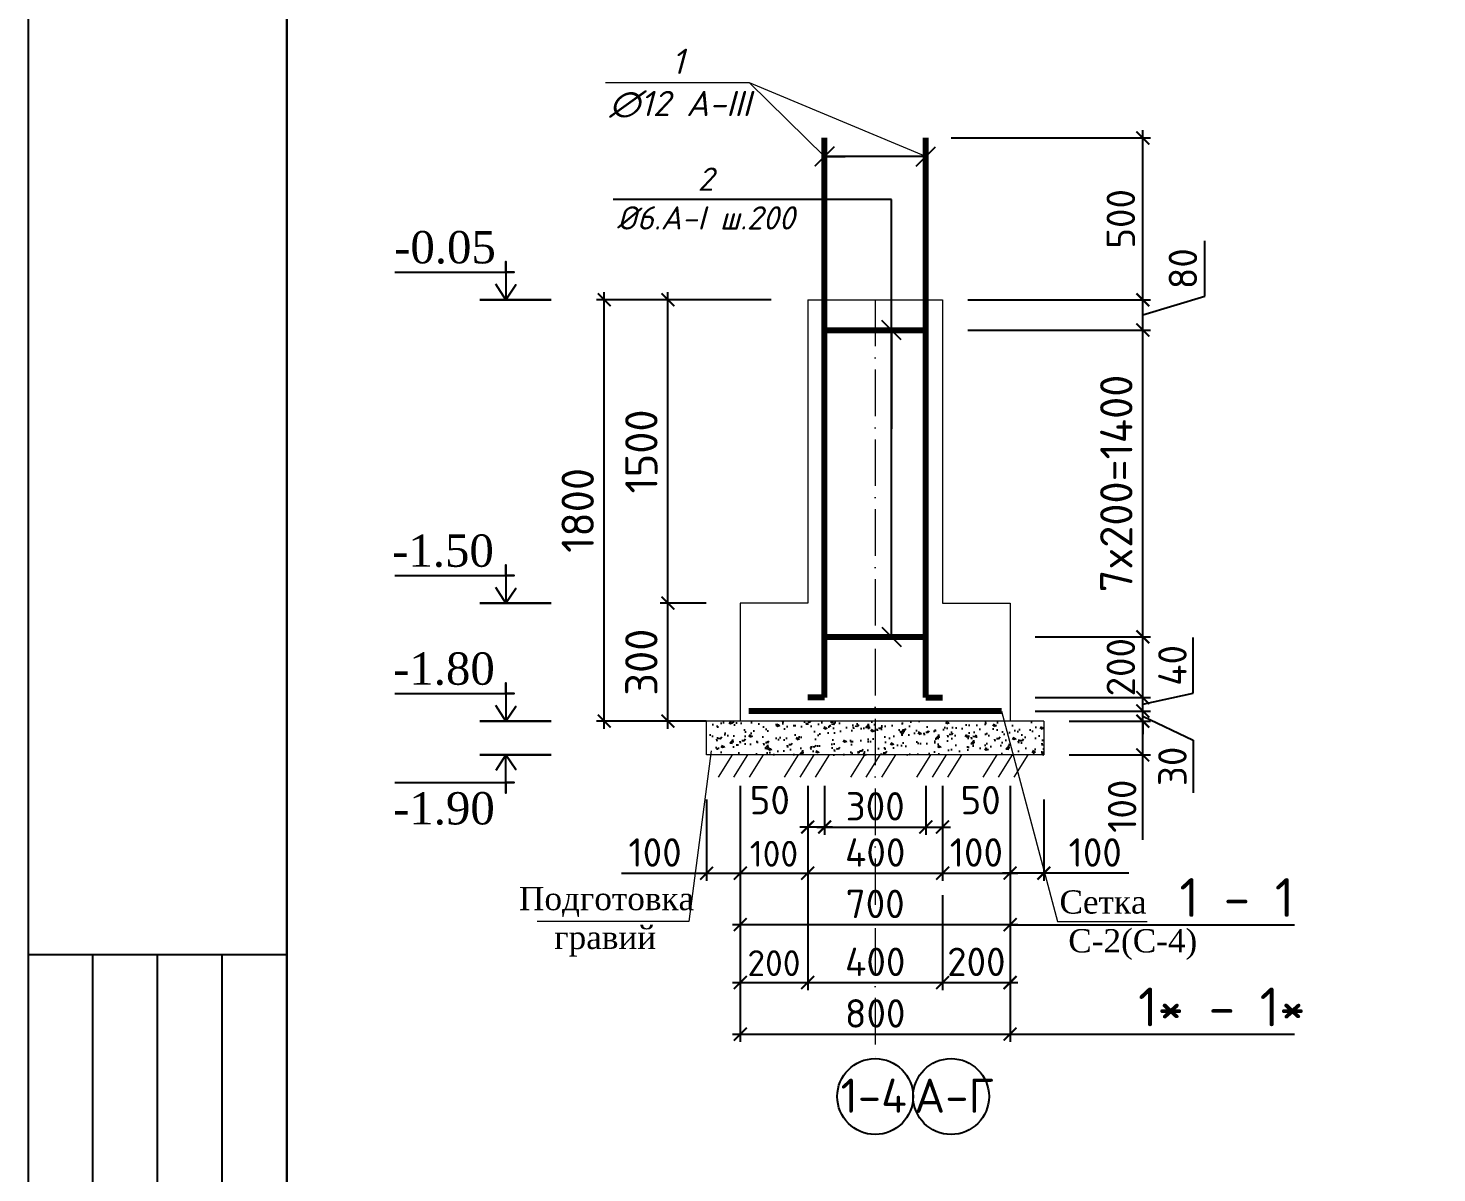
# Model space of a CAD drawing. Header units: millimetres. Extents: x 572274 to 2241483, y -888675 to -304135.
# Drawn here: x 1094937 to 1105828, y -631195 to -622341 of the extents above; entities that cross this region are included whole.
import ezdxf

# ---------------------------------------------------------------- set-up
doc = ezdxf.new("R2010")
doc.units = ezdxf.units.MM
doc.linetypes.add('ACAD_ISO02W100', pattern=[15, 12, -3])
doc.linetypes.add('ACAD_ISO10W100', pattern=[18, 12, -3, 0, -3])
doc.layers.add('Layer7', color=7, linetype='Continuous')
for name, color, linetype, lineweight in [('Линия', 7, 'Continuous', 0), ('Маналит', 252, 'Continuous', 15), ('план', 7, 'Continuous', 40), ('Размер', 150, 'Continuous', 5), ('Размерные линии', 5, 'Continuous', 9)]:
    doc.layers.add(name, color=color, linetype=linetype, lineweight=lineweight)
doc.styles.add('arial', font='arial.ttf', dxfattribs={"height": 300})
doc.styles.get("Standard").update_dxf_attribs({"font": 'isocpeur.ttf'})
doc.styles.add('WMF-Times New Roman0', font='times.ttf')
doc.styles.add('стиль1', font='isocpeui.ttf', dxfattribs={"height": 300})
doc.dimstyles.new('1', dxfattribs={"dimtxt": 250, "dimasz": 150, "dimexe": 100, "dimexo": 600, "dimgap": 100, "dimtad": 1, "dimdec": 0, "dimzin": 0, "dimdsep": 46, "dimtxsty": 'Standard', "dimblk": 'OBLIQUE', "dimcen": 100, "dimdle": 100, "dimadec": 0, "dimazin": 0, "dimtfac": 1, "dimtdec": 0, "dimtofl": 0, "dimtmove": 0, "dimatfit": 3, "dimldrblk": 'OBLIQUE', "dimfxl": 0.18, "dimtolj": 1, "dimtzin": 0, "dimarcsym": 1})
doc.dimstyles.new('Copy(2) of ISO-25', dxfattribs={"dimtxt": 300, "dimasz": 180, "dimexe": 60, "dimexo": 0, "dimgap": 80, "dimtad": 1, "dimtxsty": 'Standard', "dimblk": 'ARCHTICK', "dimcen": 150, "dimdle": 60, "dimazin": 0, "dimtfac": 1, "dimtmove": 0, "dimatfit": 3, "dimfxl": 60, "dimarcsym": 0})

# ---------------------------------------------------------------- blocks, each defined once
blk = doc.blocks.new('shtamp cheti azu')
blk.add_line((455458, 81217), (457458, 81217))
at = {"lineweight": 25, "ltscale": 100}
for p, q in [((455958, 74717), (455958, 81217)), ((456458, 74717), (456458, 81217)), ((456958, 74717), (456958, 81217)), ((457458, 76717), (455958, 76717)), ((456258, 66217), (456258, 74717)), ((456758, 66217), (456758, 74717)), ((457458, 74702), (455458, 74702)), ((457458, 72217), (456258, 72217)), ((457458, 68717), (456258, 68717)), ((457458, 66217), (456258, 66217))]:
    blk.add_line(p, q, dxfattribs=at)
at = {"color": 1, "linetype": 'ACAD_ISO02W100', "lineweight": 5, "ltscale": 70, "char_height": 250, "attachment_point": 1, "rotation": 90, "style": 'arial'}
for s, insert in [('{\\fArial|b0|i0|c204|p34;Согласовано:}', (455576, 76776)), ('{\\fArial|b0|i0|c204|p34;Взам. инв. N}', (456376, 72315)), ('{\\fArial|b0|i0|c204|p34;Подпись и дата}', (456376, 68815)), ('{\\fArial|b0|i0|c204|p34;Инв. N подл.}', (456376, 66315))]:
    blk.add_mtext(s, dxfattribs=dict(at, insert=insert))
blk = doc.blocks.new('_ArchTick')
at = {"color": 0, "linetype": 'ByBlock', "const_width": 0.15}
blk.add_lwpolyline([(-0.5, -0.5), (0.5, 0.5)], dxfattribs=at)
blk = doc.blocks.new('*D347')
at = {"layer": 'Defpoints', "color": 0, "lineweight": 25, "transparency": 16777216}
for p in [(1102985, -627701), (1103555, -627701), (1102985, -627962)]:
    blk.add_point(p, dxfattribs=at)
at = {"layer": 'Размер', "color": 0, "lineweight": -2, "transparency": 16777216}
for p, q in [((1103555, -628022), (1103555, -627641)), ((1102985, -627701), (1103615, -627701)), ((1102985, -627962), (1103615, -627962)), ((1103555, -628618), (1103555, -627962))]:
    blk.add_line(p, q, dxfattribs=at)
at = {"layer": 'Размер', "color": 0, "lineweight": -2, "transparency": 16777216, "xscale": 100, "yscale": 100, "zscale": 100}
for p, rotation in [((1103555, -627701), 90), ((1103555, -627962), 270)]:
    blk.add_blockref('_ArchTick', p, dxfattribs=dict(at, rotation=rotation))
at = {"layer": 'Размер', "color": 0, "transparency": 16777216, "insert": (1103395, -628359), "char_height": 220, "attachment_point": 5, "rotation": 90}
blk.add_mtext('100', dxfattribs=at)
blk = doc.blocks.new('*D348')
at = {"layer": 'Defpoints', "color": 0, "lineweight": 25, "transparency": 16777216}
for p in [(1102724, -627623), (1103555, -627623), (1102985, -627701)]:
    blk.add_point(p, dxfattribs=at)
at = {"layer": 'Размер', "color": 0, "lineweight": -2, "transparency": 16777216}
for p, q in [((1103555, -627623), (1103555, -627523)), ((1102724, -627623), (1103615, -627623)), ((1103555, -627701), (1103555, -627623)), ((1103555, -627701), (1103555, -627623)), ((1102985, -627701), (1103615, -627701)), ((1103555, -627662), (1103944, -627847)), ((1103555, -627701), (1103555, -627801)), ((1103944, -627847), (1103944, -628255))]:
    blk.add_line(p, q, dxfattribs=at)
at = {"layer": 'Размер', "color": 0, "lineweight": -2, "transparency": 16777216, "xscale": 100, "yscale": 100, "zscale": 100}
for p, rotation in [((1103555, -627623), 270), ((1103555, -627701), 90)]:
    blk.add_blockref('_ArchTick', p, dxfattribs=dict(at, rotation=rotation))
at = {"layer": 'Размер', "color": 0, "transparency": 16777216, "insert": (1103784, -628051), "char_height": 220, "attachment_point": 5, "rotation": 90}
blk.add_mtext('30', dxfattribs=at)
blk = doc.blocks.new('*D349')
at = {"layer": 'Defpoints', "color": 0, "lineweight": 25, "transparency": 16777216}
for p in [(1102724, -627519), (1103555, -627519), (1102724, -627623)]:
    blk.add_point(p, dxfattribs=at)
at = {"layer": 'Размер', "color": 0, "lineweight": -2, "transparency": 16777216}
for p, q in [((1103944, -627485), (1103944, -627055)), ((1102724, -627519), (1103615, -627519)), ((1103555, -627683), (1103555, -627459)), ((1103555, -627571), (1103944, -627485)), ((1102724, -627623), (1103615, -627623))]:
    blk.add_line(p, q, dxfattribs=at)
at = {"layer": 'Размер', "color": 0, "lineweight": -2, "transparency": 16777216, "xscale": 100, "yscale": 100, "zscale": 100}
for p, rotation in [((1103555, -627519), 90), ((1103555, -627623), 270)]:
    blk.add_blockref('_ArchTick', p, dxfattribs=dict(at, rotation=rotation))
at = {"layer": 'Размер', "color": 0, "transparency": 16777216, "insert": (1103784, -627270), "char_height": 220, "attachment_point": 5, "rotation": 90}
blk.add_mtext('40', dxfattribs=at)
blk = doc.blocks.new('*D350')
at = {"layer": 'Defpoints', "color": 0, "lineweight": 25, "transparency": 16777216}
for p in [(1102724, -627049), (1103555, -627049), (1102724, -627519)]:
    blk.add_point(p, dxfattribs=at)
at = {"layer": 'Размер', "color": 0, "lineweight": -2, "transparency": 16777216}
for p, q in [((1103555, -627579), (1103555, -626989)), ((1102724, -627049), (1103615, -627049)), ((1102724, -627519), (1103615, -627519))]:
    blk.add_line(p, q, dxfattribs=at)
at = {"layer": 'Размер', "color": 0, "lineweight": -2, "transparency": 16777216, "xscale": 100, "yscale": 100, "zscale": 100}
for p, rotation in [((1103555, -627049), 90), ((1103555, -627519), 270)]:
    blk.add_blockref('_ArchTick', p, dxfattribs=dict(at, rotation=rotation))
at = {"layer": 'Размер', "color": 0, "transparency": 16777216, "insert": (1103385, -627284), "char_height": 220, "attachment_point": 5, "rotation": 90}
blk.add_mtext('200', dxfattribs=at)
blk = doc.blocks.new('*D351')
at = {"layer": 'Defpoints', "color": 0, "lineweight": 25, "transparency": 16777216}
for p in [(1102203, -624676), (1103555, -624676), (1102724, -627049)]:
    blk.add_point(p, dxfattribs=at)
at = {"layer": 'Размер', "color": 0, "lineweight": -2, "transparency": 16777216}
for p, q in [((1102203, -624676), (1103615, -624676)), ((1103555, -627109), (1103555, -624616)), ((1102724, -627049), (1103615, -627049))]:
    blk.add_line(p, q, dxfattribs=at)
at = {"layer": 'Размер', "color": 0, "lineweight": -2, "transparency": 16777216, "xscale": 100, "yscale": 100, "zscale": 100}
for p, rotation in [((1103555, -624676), 90), ((1103555, -627049), 270)]:
    blk.add_blockref('_ArchTick', p, dxfattribs=dict(at, rotation=rotation))
at = {"layer": 'Размер', "color": 0, "transparency": 16777216, "insert": (1103350, -625863), "char_height": 250, "attachment_point": 5, "rotation": 90}
blk.add_mtext('7x200=1400', dxfattribs=at)
blk = doc.blocks.new('*D352')
at = {"layer": 'Defpoints', "color": 0, "lineweight": 25, "transparency": 16777216}
for p in [(1102203, -624442), (1103555, -624442), (1102203, -624676)]:
    blk.add_point(p, dxfattribs=at)
at = {"layer": 'Размер', "color": 0, "lineweight": -2, "transparency": 16777216}
for p, q in [((1104035, -624415), (1104035, -623987)), ((1103555, -624736), (1103555, -624382)), ((1102203, -624442), (1103615, -624442)), ((1103555, -624559), (1104035, -624415)), ((1102203, -624676), (1103615, -624676))]:
    blk.add_line(p, q, dxfattribs=at)
at = {"layer": 'Размер', "color": 0, "lineweight": -2, "transparency": 16777216, "xscale": 100, "yscale": 100, "zscale": 100}
for p, rotation in [((1103555, -624442), 90), ((1103555, -624676), 270)]:
    blk.add_blockref('_ArchTick', p, dxfattribs=dict(at, rotation=rotation))
at = {"layer": 'Размер', "color": 0, "transparency": 16777216, "insert": (1103865, -624201), "char_height": 220, "attachment_point": 5, "rotation": 90}
blk.add_mtext('80', dxfattribs=at)
blk = doc.blocks.new('*D353')
at = {"layer": 'Defpoints', "color": 0, "lineweight": 25, "transparency": 16777216}
for p in [(1102072, -623190), (1103555, -623190), (1102203, -624442)]:
    blk.add_point(p, dxfattribs=at)
at = {"layer": 'Размер', "color": 0, "lineweight": -2, "transparency": 16777216}
for p, q in [((1103555, -624502), (1103555, -623130)), ((1102072, -623190), (1103615, -623190)), ((1102203, -624442), (1103615, -624442))]:
    blk.add_line(p, q, dxfattribs=at)
at = {"layer": 'Размер', "color": 0, "lineweight": -2, "transparency": 16777216, "xscale": 100, "yscale": 100, "zscale": 100}
for p, rotation in [((1103555, -623190), 90), ((1103555, -624442), 270)]:
    blk.add_blockref('_ArchTick', p, dxfattribs=dict(at, rotation=rotation))
at = {"layer": 'Размер', "color": 0, "transparency": 16777216, "insert": (1103385, -623816), "char_height": 220, "attachment_point": 5, "rotation": 90}
blk.add_mtext('500', dxfattribs=at)
blk = doc.blocks.new('*D354')
at = {"layer": 'Defpoints', "color": 0, "lineweight": 25, "transparency": 16777216}
for p in [(1099883, -626788), (1100179, -626788), (1100179, -627701)]:
    blk.add_point(p, dxfattribs=at)
at = {"layer": 'Размер', "color": 0, "lineweight": -2, "transparency": 16777216}
for p, q in [((1099883, -627761), (1099883, -626728)), ((1100179, -626788), (1099823, -626788)), ((1100179, -627701), (1099823, -627701))]:
    blk.add_line(p, q, dxfattribs=at)
at = {"layer": 'Размер', "color": 0, "lineweight": -2, "transparency": 16777216, "xscale": 100, "yscale": 100, "zscale": 100}
for p, rotation in [((1099883, -626788), 90), ((1099883, -627701), 270)]:
    blk.add_blockref('_ArchTick', p, dxfattribs=dict(at, rotation=rotation))
at = {"layer": 'Размер', "color": 0, "transparency": 16777216, "insert": (1099678, -627245), "char_height": 250, "attachment_point": 5, "rotation": 90}
blk.add_mtext('300', dxfattribs=at)
blk = doc.blocks.new('*D355')
at = {"layer": 'Defpoints', "color": 0, "lineweight": 25, "transparency": 16777216}
for p in [(1099883, -624442), (1100682, -624442), (1100179, -626788)]:
    blk.add_point(p, dxfattribs=at)
at = {"layer": 'Размер', "color": 0, "lineweight": -2, "transparency": 16777216}
for p, q in [((1099883, -626848), (1099883, -624382)), ((1100682, -624442), (1099823, -624442)), ((1100179, -626788), (1099823, -626788))]:
    blk.add_line(p, q, dxfattribs=at)
at = {"layer": 'Размер', "color": 0, "lineweight": -2, "transparency": 16777216, "xscale": 100, "yscale": 100, "zscale": 100}
for p, rotation in [((1099883, -624442), 90), ((1099883, -626788), 270)]:
    blk.add_blockref('_ArchTick', p, dxfattribs=dict(at, rotation=rotation))
at = {"layer": 'Размер', "color": 0, "transparency": 16777216, "insert": (1099678, -625615), "char_height": 250, "attachment_point": 5, "rotation": 90}
blk.add_mtext('1500', dxfattribs=at)
blk = doc.blocks.new('_Oblique')
at = {"color": 0, "linetype": 'ByBlock', "lineweight": -2}
blk.add_line((-0.5, -0.5), (0.5, 0.5), dxfattribs=at)
blk = doc.blocks.new('*D356')
at = {"layer": 'Defpoints', "color": 0, "lineweight": 25, "transparency": 16777216}
for p in [(1100443, -628201), (1102529, -628201), (1102529, -629275)]:
    blk.add_point(p, dxfattribs=at)
at = {"layer": 'Размер', "color": 0, "lineweight": -2, "transparency": 16777216}
for p, q in [((1100443, -628201), (1100443, -629335)), ((1102529, -628201), (1102529, -629335)), ((1100383, -629275), (1102589, -629275))]:
    blk.add_line(p, q, dxfattribs=at)
at = {"layer": 'Размер', "color": 0, "lineweight": -2, "transparency": 16777216, "xscale": 100, "yscale": 100, "zscale": 100, "rotation": 180}
blk.add_blockref('_ArchTick', (1100443, -629275), dxfattribs=at)
at = {"layer": 'Размер', "color": 0, "lineweight": -2, "transparency": 16777216, "xscale": 100, "yscale": 100, "zscale": 100}
blk.add_blockref('_ArchTick', (1102529, -629275), dxfattribs=at)
at = {"layer": 'Размер', "color": 0, "transparency": 16777216, "insert": (1101486, -629115), "char_height": 220, "attachment_point": 5}
blk.add_mtext('700', dxfattribs=at)
blk = doc.blocks.new('*D357')
at = {"layer": 'Defpoints', "color": 0, "lineweight": 25, "transparency": 16777216}
for p in [(1100443, -628201), (1100964, -628520), (1100964, -628877)]:
    blk.add_point(p, dxfattribs=at)
at = {"layer": 'Размер', "color": 0, "lineweight": -2, "transparency": 16777216}
for p, q in [((1100443, -628201), (1100443, -628937)), ((1100964, -628520), (1100964, -628937)), ((1100383, -628877), (1101024, -628877))]:
    blk.add_line(p, q, dxfattribs=at)
at = {"layer": 'Размер', "color": 0, "lineweight": -2, "transparency": 16777216, "xscale": 100, "yscale": 100, "zscale": 100, "rotation": 180}
blk.add_blockref('_ArchTick', (1100443, -628877), dxfattribs=at)
at = {"layer": 'Размер', "color": 0, "lineweight": -2, "transparency": 16777216, "xscale": 100, "yscale": 100, "zscale": 100}
blk.add_blockref('_ArchTick', (1100964, -628877), dxfattribs=at)
at = {"layer": 'Размер', "color": 0, "transparency": 16777216, "insert": (1100703, -628727), "char_height": 220, "attachment_point": 5}
blk.add_mtext('{\\H0.9091x;100}', dxfattribs=at)
blk = doc.blocks.new('*D358')
at = {"layer": 'Defpoints', "color": 0, "lineweight": 25, "transparency": 16777216}
for p in [(1100964, -628520), (1102007, -628520), (1102007, -628877)]:
    blk.add_point(p, dxfattribs=at)
at = {"layer": 'Размер', "color": 0, "lineweight": -2, "transparency": 16777216}
for p, q in [((1100964, -628520), (1100964, -628937)), ((1102007, -628520), (1102007, -628937)), ((1100904, -628877), (1102067, -628877))]:
    blk.add_line(p, q, dxfattribs=at)
at = {"layer": 'Размер', "color": 0, "lineweight": -2, "transparency": 16777216, "xscale": 100, "yscale": 100, "zscale": 100, "rotation": 180}
blk.add_blockref('_ArchTick', (1100964, -628877), dxfattribs=at)
at = {"layer": 'Размер', "color": 0, "lineweight": -2, "transparency": 16777216, "xscale": 100, "yscale": 100, "zscale": 100}
blk.add_blockref('_ArchTick', (1102007, -628877), dxfattribs=at)
at = {"layer": 'Размер', "color": 0, "transparency": 16777216, "insert": (1101486, -628717), "char_height": 220, "attachment_point": 5}
blk.add_mtext('400', dxfattribs=at)
blk = doc.blocks.new('*D359')
at = {"layer": 'Defpoints', "color": 0, "lineweight": 25, "transparency": 16777216}
for p in [(1102007, -628201), (1102529, -628201), (1102529, -628877)]:
    blk.add_point(p, dxfattribs=at)
at = {"layer": 'Размер', "color": 0, "lineweight": -2, "transparency": 16777216}
for p, q in [((1102007, -628201), (1102007, -628937)), ((1102529, -628201), (1102529, -628937)), ((1101947, -628877), (1102589, -628877))]:
    blk.add_line(p, q, dxfattribs=at)
at = {"layer": 'Размер', "color": 0, "lineweight": -2, "transparency": 16777216, "xscale": 100, "yscale": 100, "zscale": 100, "rotation": 180}
blk.add_blockref('_ArchTick', (1102007, -628877), dxfattribs=at)
at = {"layer": 'Размер', "color": 0, "lineweight": -2, "transparency": 16777216, "xscale": 100, "yscale": 100, "zscale": 100}
blk.add_blockref('_ArchTick', (1102529, -628877), dxfattribs=at)
at = {"layer": 'Размер', "color": 0, "transparency": 16777216, "insert": (1102268, -628717), "char_height": 220, "attachment_point": 5}
blk.add_mtext('100', dxfattribs=at)
blk = doc.blocks.new('*D360')
at = {"layer": 'Defpoints', "color": 0, "lineweight": 25, "transparency": 16777216}
for p in [(1101095, -628201), (1101877, -628201), (1101877, -628520)]:
    blk.add_point(p, dxfattribs=at)
at = {"layer": 'Размер', "color": 0, "lineweight": -2, "transparency": 16777216}
for p, q in [((1101095, -628201), (1101095, -628580)), ((1101877, -628201), (1101877, -628580)), ((1101035, -628520), (1101937, -628520))]:
    blk.add_line(p, q, dxfattribs=at)
at = {"layer": 'Размер', "color": 0, "lineweight": -2, "transparency": 16777216, "xscale": 100, "yscale": 100, "zscale": 100, "rotation": 180}
blk.add_blockref('_ArchTick', (1101095, -628520), dxfattribs=at)
at = {"layer": 'Размер', "color": 0, "lineweight": -2, "transparency": 16777216, "xscale": 100, "yscale": 100, "zscale": 100}
blk.add_blockref('_ArchTick', (1101877, -628520), dxfattribs=at)
at = {"layer": 'Размер', "color": 0, "transparency": 16777216, "insert": (1101486, -628360), "char_height": 220, "attachment_point": 5}
blk.add_mtext('300', dxfattribs=at)
blk = doc.blocks.new('*D361')
at = {"layer": 'Defpoints', "color": 0, "lineweight": 25, "transparency": 16777216}
for p in [(1101877, -628201), (1102007, -628201), (1102007, -628520)]:
    blk.add_point(p, dxfattribs=at)
at = {"layer": 'Размер', "color": 0, "lineweight": -2, "transparency": 16777216}
for p, q in [((1101877, -628201), (1101877, -628580)), ((1102007, -628201), (1102007, -628580)), ((1101817, -628520), (1102067, -628520))]:
    blk.add_line(p, q, dxfattribs=at)
at = {"layer": 'Размер', "color": 0, "lineweight": -2, "transparency": 16777216, "xscale": 100, "yscale": 100, "zscale": 100, "rotation": 180}
blk.add_blockref('_ArchTick', (1101877, -628520), dxfattribs=at)
at = {"layer": 'Размер', "color": 0, "lineweight": -2, "transparency": 16777216, "xscale": 100, "yscale": 100, "zscale": 100}
blk.add_blockref('_ArchTick', (1102007, -628520), dxfattribs=at)
at = {"layer": 'Размер', "color": 0, "transparency": 16777216, "insert": (1102301, -628312), "char_height": 220, "attachment_point": 5}
blk.add_mtext('50', dxfattribs=at)
blk = doc.blocks.new('*D362')
at = {"layer": 'Defpoints', "color": 0, "lineweight": 25, "transparency": 16777216}
for p in [(1099391, -624442), (1099834, -624442), (1099834, -627701)]:
    blk.add_point(p, dxfattribs=at)
at = {"layer": 'Размер', "color": 0, "lineweight": -2, "transparency": 16777216}
for p, q in [((1099391, -627761), (1099391, -624382)), ((1099834, -624442), (1099331, -624442)), ((1099834, -627701), (1099331, -627701))]:
    blk.add_line(p, q, dxfattribs=at)
at = {"layer": 'Размер', "color": 0, "lineweight": -2, "transparency": 16777216, "xscale": 100, "yscale": 100, "zscale": 100}
for p, rotation in [((1099391, -624442), 90), ((1099391, -627701), 270)]:
    blk.add_blockref('_ArchTick', p, dxfattribs=dict(at, rotation=rotation))
at = {"layer": 'Размер', "color": 0, "transparency": 16777216, "insert": (1099186, -626071), "char_height": 250, "attachment_point": 5, "rotation": 90}
blk.add_mtext('1800', dxfattribs=at)
blk = doc.blocks.new('*D363')
at = {"layer": 'Defpoints', "color": 0, "lineweight": 25, "transparency": 16777216}
for p in [(1100443, -628201), (1100182, -628306), (1100443, -628877)]:
    blk.add_point(p, dxfattribs=at)
at = {"layer": 'Размер', "color": 0, "lineweight": -2, "transparency": 16777216}
for p, q in [((1100443, -628201), (1100443, -628937)), ((1100182, -628306), (1100182, -628937)), ((1099525, -628877), (1100182, -628877)), ((1100122, -628877), (1100503, -628877))]:
    blk.add_line(p, q, dxfattribs=at)
at = {"layer": 'Размер', "color": 0, "lineweight": -2, "transparency": 16777216, "xscale": 100, "yscale": 100, "zscale": 100, "rotation": 180}
blk.add_blockref('_ArchTick', (1100182, -628877), dxfattribs=at)
at = {"layer": 'Размер', "color": 0, "lineweight": -2, "transparency": 16777216, "xscale": 100, "yscale": 100, "zscale": 100}
blk.add_blockref('_ArchTick', (1100443, -628877), dxfattribs=at)
at = {"layer": 'Размер', "color": 0, "transparency": 16777216, "insert": (1099784, -628717), "char_height": 220, "attachment_point": 5}
blk.add_mtext('100', dxfattribs=at)
blk = doc.blocks.new('*D364')
at = {"layer": 'Defpoints', "color": 0, "lineweight": 25, "transparency": 16777216}
for p in [(1102529, -628306), (1102790, -628306), (1102529, -628877)]:
    blk.add_point(p, dxfattribs=at)
at = {"layer": 'Размер', "color": 0, "lineweight": -2, "transparency": 16777216}
for p, q in [((1102529, -628306), (1102529, -628937)), ((1102790, -628306), (1102790, -628937)), ((1102850, -628877), (1102469, -628877)), ((1103446, -628877), (1102790, -628877))]:
    blk.add_line(p, q, dxfattribs=at)
at = {"layer": 'Размер', "color": 0, "lineweight": -2, "transparency": 16777216, "xscale": 100, "yscale": 100, "zscale": 100, "rotation": 180}
blk.add_blockref('_ArchTick', (1102529, -628877), dxfattribs=at)
at = {"layer": 'Размер', "color": 0, "lineweight": -2, "transparency": 16777216, "xscale": 100, "yscale": 100, "zscale": 100}
blk.add_blockref('_ArchTick', (1102790, -628877), dxfattribs=at)
at = {"layer": 'Размер', "color": 0, "transparency": 16777216, "insert": (1103187, -628717), "char_height": 220, "attachment_point": 5}
blk.add_mtext('100', dxfattribs=at)
blk = doc.blocks.new('*D949')
at = {"layer": 'Defpoints', "color": 0, "lineweight": 25, "transparency": 16777216}
for p in [(1100443, -629048), (1102529, -629047), (1102529, -630122)]:
    blk.add_point(p, dxfattribs=at)
at = {"layer": 'Размер', "color": 0, "lineweight": -2, "transparency": 16777216}
for p, q in [((1100443, -629048), (1100443, -630182)), ((1102529, -629047), (1102529, -630182)), ((1100383, -630122), (1102589, -630122))]:
    blk.add_line(p, q, dxfattribs=at)
at = {"layer": 'Размер', "color": 0, "lineweight": -2, "transparency": 16777216, "xscale": 100, "yscale": 100, "zscale": 100, "rotation": 180}
blk.add_blockref('_ArchTick', (1100443, -630122), dxfattribs=at)
at = {"layer": 'Размер', "color": 0, "lineweight": -2, "transparency": 16777216, "xscale": 100, "yscale": 100, "zscale": 100}
blk.add_blockref('_ArchTick', (1102529, -630122), dxfattribs=at)
at = {"layer": 'Размер', "color": 0, "transparency": 16777216, "insert": (1101486, -629962), "char_height": 220, "attachment_point": 5}
blk.add_mtext('800', dxfattribs=at)
blk = doc.blocks.new('*D950')
at = {"layer": 'Defpoints', "color": 0, "lineweight": 25, "transparency": 16777216}
for p in [(1100443, -629048), (1100964, -629135), (1100964, -629723)]:
    blk.add_point(p, dxfattribs=at)
at = {"layer": 'Размер', "color": 0, "lineweight": -2, "transparency": 16777216}
for p, q in [((1100443, -629048), (1100443, -629783)), ((1100964, -629135), (1100964, -629783)), ((1100383, -629723), (1101024, -629723))]:
    blk.add_line(p, q, dxfattribs=at)
at = {"layer": 'Размер', "color": 0, "lineweight": -2, "transparency": 16777216, "xscale": 100, "yscale": 100, "zscale": 100, "rotation": 180}
blk.add_blockref('_ArchTick', (1100443, -629723), dxfattribs=at)
at = {"layer": 'Размер', "color": 0, "lineweight": -2, "transparency": 16777216, "xscale": 100, "yscale": 100, "zscale": 100}
blk.add_blockref('_ArchTick', (1100964, -629723), dxfattribs=at)
at = {"layer": 'Размер', "color": 0, "transparency": 16777216, "insert": (1100703, -629573), "char_height": 220, "attachment_point": 5}
blk.add_mtext('{\\H0.9091x;200}', dxfattribs=at)
blk = doc.blocks.new('*D951')
at = {"layer": 'Defpoints', "color": 0, "lineweight": 25, "transparency": 16777216}
for p in [(1100964, -628937), (1102007, -629047), (1102007, -629723)]:
    blk.add_point(p, dxfattribs=at)
at = {"layer": 'Размер', "color": 0, "lineweight": -2, "transparency": 16777216}
for p, q in [((1100964, -628937), (1100964, -629783)), ((1102007, -629047), (1102007, -629783)), ((1100904, -629723), (1102067, -629723))]:
    blk.add_line(p, q, dxfattribs=at)
at = {"layer": 'Размер', "color": 0, "lineweight": -2, "transparency": 16777216, "xscale": 100, "yscale": 100, "zscale": 100, "rotation": 180}
blk.add_blockref('_ArchTick', (1100964, -629723), dxfattribs=at)
at = {"layer": 'Размер', "color": 0, "lineweight": -2, "transparency": 16777216, "xscale": 100, "yscale": 100, "zscale": 100}
blk.add_blockref('_ArchTick', (1102007, -629723), dxfattribs=at)
at = {"layer": 'Размер', "color": 0, "transparency": 16777216, "insert": (1101486, -629563), "char_height": 220, "attachment_point": 5}
blk.add_mtext('400', dxfattribs=at)
blk = doc.blocks.new('*D952')
at = {"layer": 'Defpoints', "color": 0, "lineweight": 25, "transparency": 16777216}
for p in [(1102007, -629047), (1102529, -629048), (1102529, -629723)]:
    blk.add_point(p, dxfattribs=at)
at = {"layer": 'Размер', "color": 0, "lineweight": -2, "transparency": 16777216}
for p, q in [((1102007, -629047), (1102007, -629783)), ((1102529, -629048), (1102529, -629783)), ((1101947, -629723), (1102589, -629723))]:
    blk.add_line(p, q, dxfattribs=at)
at = {"layer": 'Размер', "color": 0, "lineweight": -2, "transparency": 16777216, "xscale": 100, "yscale": 100, "zscale": 100, "rotation": 180}
blk.add_blockref('_ArchTick', (1102007, -629723), dxfattribs=at)
at = {"layer": 'Размер', "color": 0, "lineweight": -2, "transparency": 16777216, "xscale": 100, "yscale": 100, "zscale": 100}
blk.add_blockref('_ArchTick', (1102529, -629723), dxfattribs=at)
at = {"layer": 'Размер', "color": 0, "transparency": 16777216, "insert": (1102268, -629563), "char_height": 220, "attachment_point": 5}
blk.add_mtext('200', dxfattribs=at)
blk = doc.blocks.new('*D1298')
at = {"layer": 'Defpoints', "color": 0, "lineweight": 25, "transparency": 16777216}
for p in [(1100964, -628201), (1101095, -628201), (1100964, -628520)]:
    blk.add_point(p, dxfattribs=at)
at = {"layer": 'Размер', "color": 0, "lineweight": -2, "transparency": 16777216}
for p, q in [((1100964, -628201), (1100964, -628580)), ((1101095, -628201), (1101095, -628580)), ((1101155, -628520), (1100904, -628520))]:
    blk.add_line(p, q, dxfattribs=at)
at = {"layer": 'Размер', "color": 0, "lineweight": -2, "transparency": 16777216, "xscale": 100, "yscale": 100, "zscale": 100, "rotation": 180}
blk.add_blockref('_ArchTick', (1100964, -628520), dxfattribs=at)
at = {"layer": 'Размер', "color": 0, "lineweight": -2, "transparency": 16777216, "xscale": 100, "yscale": 100, "zscale": 100}
blk.add_blockref('_ArchTick', (1101095, -628520), dxfattribs=at)
at = {"layer": 'Размер', "color": 0, "transparency": 16777216, "insert": (1100671, -628312), "char_height": 220, "attachment_point": 5}
blk.add_mtext('50', dxfattribs=at)

msp = doc.modelspace()

# ---------------------------------------------------------------- hatches: boundary and pattern name
at = {"lineweight": 25}
h = msp.add_hatch(dxfattribs=at)
h.set_pattern_fill('AR-CONC', color=256, style=0)
h.set_pattern_definition([(50, (-1804941.92, 2231085.23), (182.184669, -15.9390855), [19.05, -209.55]), (355, (-1804941.92, 2231085.23), (-35.242826, 191.056643), [15.24, -167.64]), (100.451, (-1804926.74, 2231083.9), (146.942502, 175.116688), [16.19, -178.09]), (46.1842, (-1804941.92, 2231136.03), (271.079041, -42.042328), [28.575, -314.325]), (96.6356, (-1804919.33, 2231132.53), (237.404234, 247.425556), [24.285, -267.135]), (351.184, (-1804941.92, 2231136.03), (237.404606, 247.425118), [22.86, -251.46]), (21, (-1804916.52, 2231123.33), (151.61488, -102.2655185), [19.05, -209.55]), (326, (-1804916.52, 2231123.33), (61.802028, 184.187966), [15.24, -167.64]), (71.4514, (-1804903.89, 2231114.8), (213.416491, 81.922858), [16.19, -178.09]), (37.5, (-1804941.924, 2231085.23), (3.0886033, 84.5550389), [0, -165.608, 0, -170.18, 0, -168.275]), (7.5, (-1804941.92, 2231085.23), (66.8196625, 100.1805748), [0, -97.028, 0, -161.798, 0, -64.135]), (327.5, (-1804998.566, 2231085.23), (135.5905952, -5.728744), [0, -63.5, 0, -198.12, 0, -262.89]), (317.5, (-1805023.97, 2231085.23), (148.1291814, 25.426491), [0, -82.55, 0, -131.572, 0, -186.69])])
h.paths.add_polyline_path([(1100181.939, -627701.072), (1100181.939, -627961.835), (1102789.565, -627961.835), (1102789.565, -627701.072)])

# ---------------------------------------------------------------- linework, layer by layer
for p, q in [((1102528.802, -629275.482), (1104728.802, -629275.482)), ((1102528.802, -630121.983), (1104728.802, -630121.983))]:
    msp.add_line(p, q, dxfattribs=at)
at = {"lineweight": 25, "ltscale": 100}
msp.add_lwpolyline([(1094937.102, -645007.415), (1136937.102, -645007.415), (1136937.102, -615307.415), (1094937.102, -615307.415)], close=True, dxfattribs=at)
at = {"color": 1, "lineweight": 30}
msp.add_lwpolyline([(1096937.102, -644507.415), (1136437.102, -644507.415), (1136437.102, -615807.415), (1096937.102, -615807.415)], close=True, dxfattribs=at)
at = {"color": 7}
for points in [[(1097771.279, -624227.105), (1098695.579, -624227.105), (1098630.533, -624227.105), (1098630.533, -624144.823), (1098630.533, -624441.539), (1098708.48, -624327.332), (1098630.533, -624441.539), (1098552.586, -624320.559)], [(1097771.279, -626573.969), (1098695.579, -626573.969), (1098630.533, -626573.969), (1098630.533, -626491.686), (1098630.533, -626788.403), (1098708.48, -626674.196), (1098630.533, -626788.403), (1098552.586, -626667.422)], [(1097771.279, -627486.638), (1098695.579, -627486.638), (1098630.533, -627486.638), (1098630.533, -627404.356), (1098630.533, -627701.072), (1098708.48, -627586.865), (1098630.533, -627701.072), (1098552.586, -627580.091)], [(1097771.279, -628176.269), (1098695.579, -628176.269), (1098630.533, -628176.269), (1098630.533, -628258.551), (1098630.533, -627961.835), (1098708.48, -628076.042), (1098630.533, -627961.835), (1098552.586, -628082.816)]]:
    msp.add_lwpolyline(points, dxfattribs=at)
at = {"layer": 'Layer7'}
for centre in [(1101485.752, -630604.735), (1102072.468, -630604.735)]:
    msp.add_circle(centre, 293.358, dxfattribs=at)
at = {"layer": 'Линия', "linetype": 'ACAD_ISO10W100', "ltscale": 30}
msp.add_line((1101485.752, -624441.539), (1101485.752, -630311.377), dxfattribs=at)
at = {"layer": 'Маналит', "color": 0, "lineweight": 30, "ltscale": 5}
for p, q in [((1098429.112, -624441.539), (1098979.719, -624441.539)), ((1098429.112, -626788.403), (1098979.719, -626788.403)), ((1098429.112, -627701.072), (1098979.719, -627701.072)), ((1098429.112, -627961.835), (1098979.719, -627961.835))]:
    msp.add_line(p, q, dxfattribs=at)
at = {"layer": 'план', "lineweight": 80}
for p, q in [((1101094.608, -627518.538), (1101094.608, -623189.879)), ((1101876.896, -627518.538), (1101876.896, -623189.879)), ((1101094.608, -624676.226), (1101876.896, -624676.226)), ((1101094.608, -627049.166), (1101876.896, -627049.166)), ((1101094.608, -627518.538), (1100964.227, -627518.538)), ((1101876.896, -627518.538), (1102007.277, -627518.538)), ((1102463.612, -627622.843), (1100507.892, -627622.843))]:
    msp.add_line(p, q, dxfattribs=at)
at = {"layer": 'план', "lineweight": 0}
for p, q in [((1100964.227, -624441.539), (1102007.277, -624441.539)), ((1100964.227, -624441.539), (1100964.227, -626788.403)), ((1102007.277, -624441.539), (1102007.277, -626788.403)), ((1100964.227, -626788.403), (1100442.701, -626788.403)), ((1100442.701, -626788.403), (1100442.701, -627701.072)), ((1102007.277, -626788.403), (1102528.802, -626788.403)), ((1102528.802, -626788.403), (1102528.802, -627701.072)), ((1102789.565, -627701.072), (1100181.939, -627701.072)), ((1100181.939, -627961.835), (1100181.939, -627701.072)), ((1102789.565, -627701.072), (1102789.565, -627961.835)), ((1102789.565, -627961.835), (1100181.939, -627961.835))]:
    msp.add_line(p, q, dxfattribs=at)
at = {"layer": 'Размер', "color": 0}
for p, q in [((1100379.245, -627961.835), (1100271.028, -628135.148)), ((1100499.245, -627961.835), (1100391.028, -628135.148)), ((1100619.245, -627961.835), (1100511.028, -628135.148)), ((1100890.746, -627961.835), (1100782.529, -628135.148)), ((1101010.746, -627961.835), (1100902.529, -628135.148)), ((1101130.746, -627961.835), (1101022.529, -628135.148)), ((1101402.247, -627961.835), (1101294.03, -628135.148)), ((1101522.247, -627961.835), (1101414.03, -628135.148)), ((1101642.247, -627961.835), (1101534.03, -628135.148)), ((1101913.748, -627961.835), (1101805.531, -628135.148)), ((1102033.748, -627961.835), (1101925.531, -628135.148)), ((1102153.748, -627961.835), (1102045.531, -628135.148)), ((1102425.249, -627961.835), (1102317.031, -628135.148)), ((1102545.249, -627961.835), (1102437.031, -628135.148)), ((1102665.249, -627961.835), (1102557.031, -628135.148))]:
    msp.add_line(p, q, dxfattribs=at)
at = {"layer": 'Размер'}
for points in [[(1102463.612, -627622.843), (1102896.284, -629249.996), (1103588.106, -629249.996)], [(1100218.983, -627929.891), (1100046.226, -629249.996), (1098871.6, -629249.996)]]:
    msp.add_lwpolyline(points, dxfattribs=at)
at = {"layer": 'Размерные линии', "lineweight": 0}
for p, q in [((1100513.616, -622763.108), (1099400.518, -622763.108)), ((1101169.634, -623257.928), (1101019.582, -623408.776))]:
    msp.add_line(p, q, dxfattribs=at)
msp.add_lwpolyline([(1101876.896, -623333.352), (1100513.616, -622763.108), (1101094.608, -623333.352)], dxfattribs=at)

# ---------------------------------------------------------------- block references
msp.add_blockref('shtamp cheti azu', (639479.535, -710723.918))

# ---------------------------------------------------------------- texts
for s, height, p in [('1 - 1', 300, (1103838.802, -629215.482)), ('1* - 1*', 300, (1103518.802, -630061.983)), ('1-4', 265.0884, (1101218.481, -630730.957)), ('А-Г', 265.0884, (1101788.481, -630730.957))]:
    msp.add_text(s, height=height).set_placement(p)
at = {"layer": 'Линия', "style": 'стиль1'}
for s, insert, char_height, width, attachment_point in [('\\pi550.29;1\\P\\pi69.282;∅12 А-III ', (1099360.675, -622499.588), 195.57196, 1171.54001, 1), ('2\\P%%C6.А-I ш.200', (1100174.852, -623418.403), 180, 1671.44462, 2)]:
    msp.add_mtext(s, dxfattribs=dict(at, insert=insert, char_height=char_height, width=width, attachment_point=attachment_point))
at = {"layer": 'план', "color": 7, "linetype": 'Continuous', "lineweight": 0, "char_height": 250, "width": 851.64143, "attachment_point": 3, "style": 'WMF-Times New Roman0'}
for s, insert in [('-0.05', (1098553.191, -623910.071)), ('{\\fTimes New Roman|b0|i0|c238|p18;-1.}5{\\fTimes New Roman|b0|i0|c238|p18;0}', (1098537.427, -626256.934)), ('{\\fTimes New Roman|b0|i0|c238|p18;-1.}8{\\fTimes New Roman|b0|i0|c238|p18;0}', (1098544.85, -627169.603)), ('{\\fTimes New Roman|b0|i0|c238|p18;-1.}9{\\fTimes New Roman|b0|i0|c238|p18;0}', (1098544.85, -628250.006))]:
    msp.add_mtext(s, dxfattribs=dict(at, insert=insert))
at = {"layer": 'Размер', "char_height": 180, "attachment_point": 1, "style": 'WMF-Times New Roman0'}
for s, insert, width in [('Подготовка\\P    гравий', (1098732.349, -628983.438), 3878.27187), ('Сетка \\P С{\\fTimes New Roman|b0|i0|c238|p18;-2}(С-4)', (1102910.789, -629009.879), 1174.74162)]:
    msp.add_mtext(s, dxfattribs=dict(at, insert=insert, width=width))

# ---------------------------------------------------------------- dimensions: what is measured, and where the dimension line sits
at = {"layer": 'Размер'}
for base, p1, p2, text, override, picture, middle in [((1103555.344, -623189.879), (1102202.849, -624441.539), (1102072.468, -623189.879), '500', {"dimtxt": 220, "dimasz": 100, "dimgap": 60, "dimtmove": 1}, '*D353', (1103385.344, -623815.709)), ((1103555.344, -624441.539), (1102202.849, -624676.226), (1102202.849, -624441.539), '80', {"dimtxt": 220, "dimasz": 100, "dimgap": 60, "dimtmove": 1}, '*D352', (1103865.344, -624354.883)), ((1099390.781, -624441.539), (1099834.297, -627701.072), (1099834.297, -624441.539), '1800', {"dimtxt": 250, "dimasz": 100, "dimtmove": 1}, '*D362', (1099185.781, -626071.306)), ((1103555.344, -624676.226), (1102724.374, -627049.166), (1102202.849, -624676.226), '7x200=1400', {"dimtxt": 250, "dimasz": 100, "dimgap": 80, "dimtmove": 1}, '*D351', (1103350.344, -625862.696))]:
    dim = msp.add_linear_dim(base=base, p1=p1, p2=p2, angle=90, text=text, dimstyle='Copy(2) of ISO-25', override=override, dxfattribs=at)
    dim.commit()
    dim.dimension.update_dxf_attribs({"geometry": picture, "text_midpoint": middle})
for base, p1, p2, angle, text, override, picture, middle in [((1099883.19, -624441.539), (1100179.44, -626788.403), (1100682.227, -624441.539), 90, '1500', {"dimtxt": 250, "dimasz": 100, "dimtmove": 1}, '*D355', (1099883.19, -625614.971)), ((1099883.19, -626788.403), (1100179.44, -627701.072), (1100179.44, -626788.403), 90, '300', {"dimtxt": 250, "dimasz": 100, "dimtmove": 1}, '*D354', (1099883.19, -627244.738)), ((1103555.344, -627049.166), (1102724.374, -627518.538), (1102724.374, -627049.166), 90, '200', {"dimtxt": 220, "dimasz": 100, "dimgap": 60, "dimtmove": 1}, '*D350', (1103555.344, -627283.852)), ((1103555.344, -627518.538), (1102724.374, -627622.843), (1102724.374, -627518.538), 90, '40', {"dimtxt": 220, "dimasz": 100, "dimgap": 50, "dimtmove": 1}, '*D349', (1103944.281, -627435.36)), ((1103555.344, -627622.843), (1102985.137, -627701.072), (1102724.374, -627622.843), 90, '30', {"dimtxt": 220, "dimasz": 100, "dimgap": 50, "dimtmove": 1}, '*D348', (1103944.281, -627897.281)), ((1103555.344, -627701.072), (1102985.137, -627961.835), (1102985.137, -627701.072), 90, '100', {"dimtxt": 220, "dimasz": 100, "dimgap": 50, "dimtmove": 1}, '*D347', (1103555.344, -628359.303)), ((1100964.227, -628520.284), (1101094.608, -628200.725), (1100964.227, -628201.051), 180, '50', {"dimtxt": 220, "dimasz": 100, "dimgap": 50, "dimtmove": 1}, '*D1298', (1100670.841, -628472.498)), ((1102528.802, -628876.601), (1102789.565, -628306.395), (1102528.802, -628306.395), 180, '100', {"dimtxt": 220, "dimasz": 100, "dimgap": 50, "dimtmove": 1}, '*D364', (1103187.033, -628876.601))]:
    dim = msp.add_linear_dim(base=base, p1=p1, p2=p2, angle=angle, text=text, dimstyle='Copy(2) of ISO-25', override=override, dxfattribs=at)
    dim.commit()
    dim.dimension.update_dxf_attribs({"geometry": picture, "text_midpoint": middle, "dimtype": 160})
for base, p1, p2, text, picture, middle in [((1102007.277, -628520.284), (1101876.896, -628200.725), (1102007.277, -628201.051), '50', '*D361', (1102300.663, -628472.498)), ((1100442.701, -628876.601), (1100181.939, -628306.395), (1100442.701, -628201.051), '100', '*D363', (1099784.471, -628876.601)), ((1100964.227, -628876.601), (1100442.701, -628201.051), (1100964.227, -628520.284), '{\\H0.9091x;100}', '*D357', (1100703.464, -628876.601)), ((1102528.802, -628876.601), (1102007.277, -628200.725), (1102528.802, -628201.051), '100', '*D359', (1102268.04, -628876.601)), ((1100964.227, -629723.101), (1100442.701, -629047.551), (1100964.227, -629134.661), '{\\H0.9091x;200}', '*D950', (1100703.464, -629723.101)), ((1102528.802, -629723.101), (1102007.277, -629047.226), (1102528.802, -629047.551), '200', '*D952', (1102268.04, -629723.101))]:
    dim = msp.add_linear_dim(base=base, p1=p1, p2=p2, text=text, dimstyle='Copy(2) of ISO-25', override={"dimtxt": 220, "dimasz": 100, "dimgap": 50, "dimtmove": 1}, dxfattribs=at)
    dim.commit()
    dim.dimension.update_dxf_attribs({"geometry": picture, "text_midpoint": middle, "dimtype": 160})
for base, p1, p2, text, picture, middle in [((1102528.802, -629275.482), (1100442.701, -628201.051), (1102528.802, -628200.725), '700', '*D356', (1101485.752, -629115.482)), ((1101876.896, -628520.284), (1101094.608, -628200.725), (1101876.896, -628200.725), '300', '*D360', (1101485.752, -628360.284)), ((1102007.277, -628876.601), (1100964.227, -628520.284), (1102007.277, -628520.284), '400', '*D358', (1101485.752, -628716.601)), ((1102007.277, -629723.101), (1100964.227, -628936.601), (1102007.277, -629047.226), '400', '*D951', (1101485.752, -629563.101)), ((1102528.802, -630121.983), (1100442.701, -629047.551), (1102528.802, -629047.226), '800', '*D949', (1101485.752, -629961.983))]:
    dim = msp.add_linear_dim(base=base, p1=p1, p2=p2, text=text, dimstyle='Copy(2) of ISO-25', override={"dimtxt": 220, "dimasz": 100, "dimgap": 50, "dimtmove": 1}, dxfattribs=at)
    dim.commit()
    dim.dimension.update_dxf_attribs({"geometry": picture, "text_midpoint": middle})

# ---------------------------------------------------------------- leaders
at = {"layer": 'Размерные линии', "lineweight": 0}
for points, override in [([(1101094.608, -623333.352), (1101252.918, -623333.352)], {"dimgap": 0.625, "dimtad": 0}), ([(1101876.896, -623333.352), (1101094.608, -623333.352)], {"dimgap": 0.625, "dimtad": 0}), ([(1101611.611, -627049.166), (1101611.611, -623666.043), (1099458.95, -623666.043)], {"dimtad": 0}), ([(1101611.611, -624676.226), (1101611.611, -625440.937)], {"dimtad": 0})]:
    msp.add_leader(points, dimstyle='1', override=override, dxfattribs=at)

doc.saveas('drawing.dxf')
